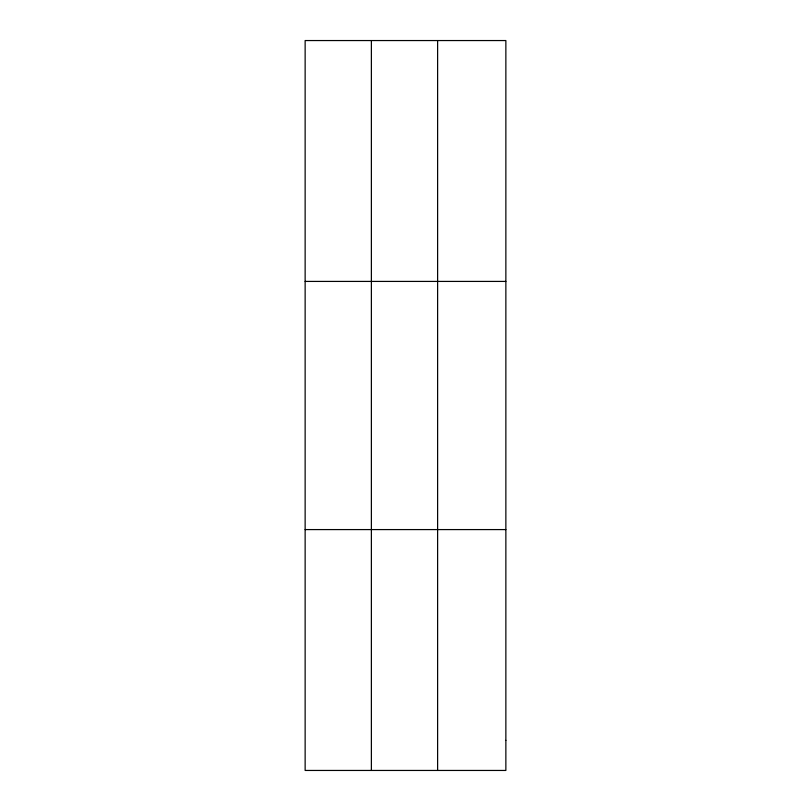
<?xml version="1.0" encoding="UTF-8"?>
<svg xmlns="http://www.w3.org/2000/svg" width="811" height="811" viewBox="0 0 811 811"><rect width="100%" height="100%" fill="white"/><g stroke="black" fill="none" stroke-linecap="round" stroke-linejoin="round"><path stroke-width="1.22" d="M371.377 40.55L371.377 770.45M437.616 40.55L437.616 770.45M305.139 281.417L505.861 281.417M305.139 529.583L505.861 529.583M505.861 740.342L505.861 770.45L305.139 770.45L305.139 40.55L505.861 40.55L505.861 740.342"/></g></svg>
